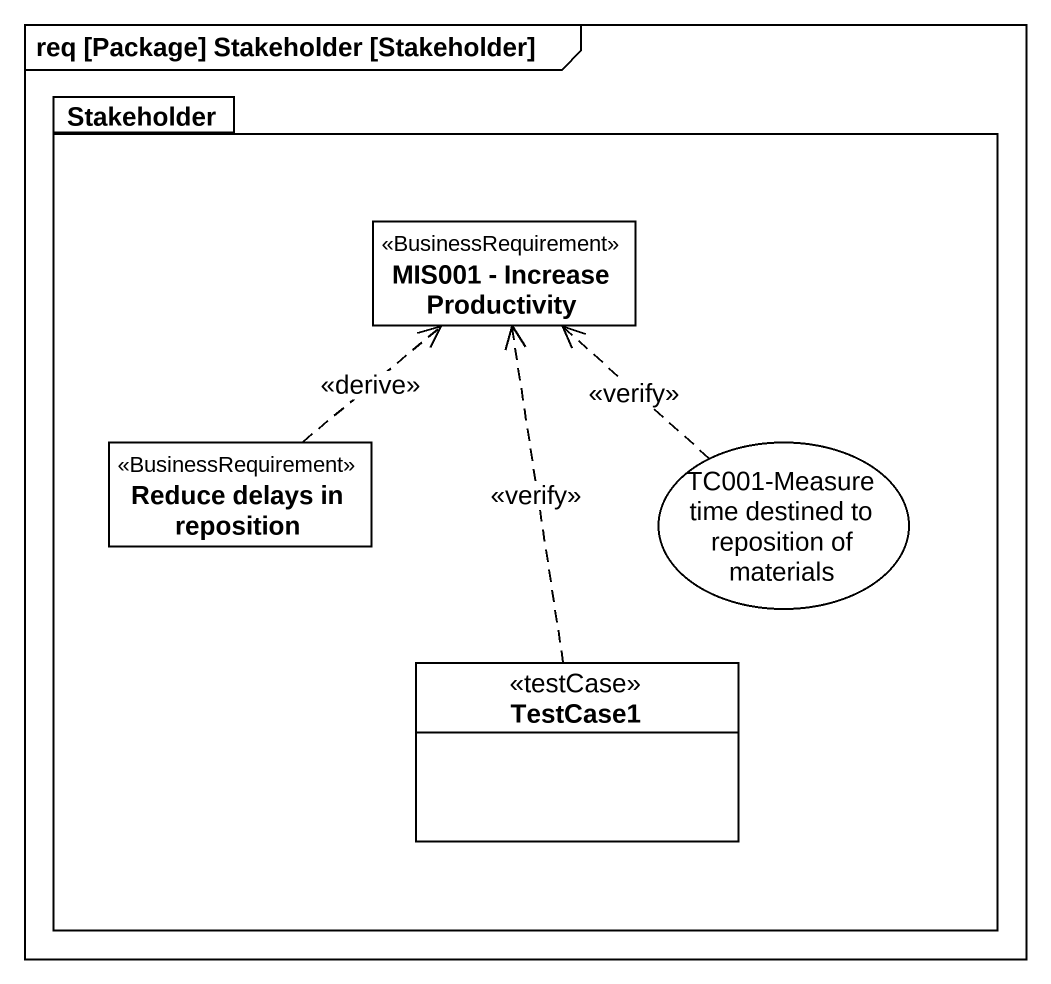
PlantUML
@startuml
mainframe req [Package] Stakeholder [Stakeholder]
allowmixing
hide circle
hide empty members
package Stakeholder {
  class "MIS001 - Increase Productivity" as MIS001_Increase_Productivity <<BusinessRequirement>>
  class "Reduce delays in reposition" as Reduce_delays_in_reposition <<BusinessRequirement>>
  usecase "TC001-Measure time destined to reposition of materials" as TC001_Measure_time_destined
  class TestCase1 <<testCase>>
}
Reduce_delays_in_reposition .up.> MIS001_Increase_Productivity : <<derive>>
TC001_Measure_time_destined .up.> MIS001_Increase_Productivity : <<verify>>
TestCase1 .up.> MIS001_Increase_Productivity : <<verify>>
@enduml
